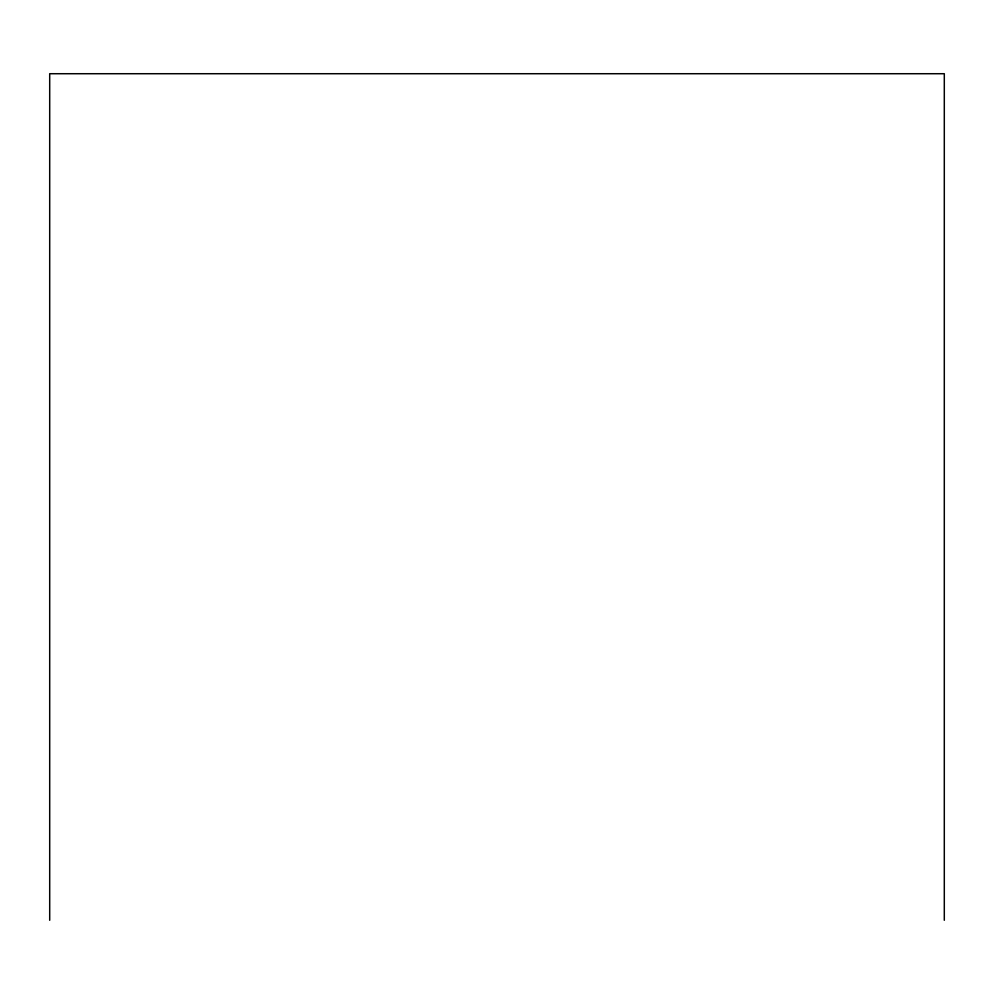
<?xml version="1.0" encoding="UTF-8"?>
<svg xmlns="http://www.w3.org/2000/svg" width="994" height="994" viewBox="0 0 994 994"><rect width="100%" height="100%" fill="white"/><g stroke="black" fill="none" stroke-linecap="round" stroke-linejoin="round"><path stroke-width="1.49" d="M944.3 920.282L944.3 73.718L49.7 73.718L49.7 920.282"/></g></svg>
